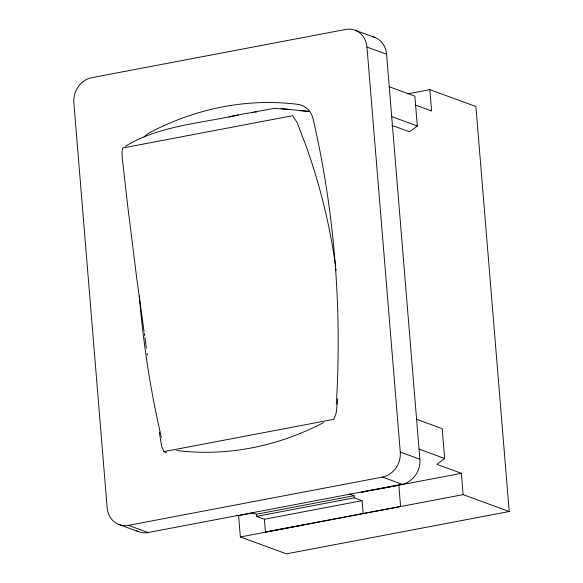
<?xml version="1.0" encoding="UTF-8"?>
<svg xmlns="http://www.w3.org/2000/svg" width="583" height="583" viewBox="0 0 583 583"><rect width="100%" height="100%" fill="white"/><g stroke="black" fill="none" stroke-linecap="round" stroke-linejoin="round"><path stroke-width="0.87" d="M337.783 398.692L336.172 413.099L333.84 419.323L163.991 451.592L161.637 446.265L159.246 432.178M389.269 86.765L414.863 96.144L417.319 125.986L409.528 131.824L391.834 125.345M416.605 419.286L442.205 428.665L444.654 458.508L436.864 464.352L461.379 473.33L463.128 494.639L509.207 511.517L475.91 106.521L429.831 89.644L407.502 93.892M125.345 146.267C159.312 125.666 200.239 123.421 238.148 114.975M386.573 54.234L366.969 47.055A21.935 19.29 -69.9 0 0 345.675 29.449L91.64 77.721A21.935 19.29 -69.9 0 0 73.852 102.754L107.148 507.749A21.935 19.29 -69.9 0 0 128.442 525.349L382.477 477.076L402.081 484.262A21.935 19.29 -69.9 0 0 419.869 459.229L386.573 54.234A21.935 19.29 -69.9 0 0 372.894 36.838M136.524 530.807A21.935 19.29 -69.9 0 0 148.053 532.534L402.081 484.262M236.924 515.037L238.607 515.656L253.794 512.77M362.429 492.132L366.867 491.287M371.313 490.441L373.091 490.106M374.862 489.764L391.74 486.557M393.518 486.222L461.379 473.33M256.36 514.25L354.063 495.681L354.238 497.816L362.087 500.688L363.136 513.477L265.433 532.046L264.376 519.256L256.535 516.378L256.36 514.25L252.439 512.814M256.535 516.378L354.238 497.816M264.376 519.256L362.087 500.688M238.607 515.656L240.364 536.972L463.128 494.639M509.207 511.517L286.442 553.85L240.364 536.972M252.111 112.337L274.229 108.416L289.853 109.487M361.38 492.161L398.845 485.209L400.601 506.525L363.136 513.477M265.433 532.046L302.898 525.094M281.137 108.62L309.5 111.484M355.681 30.454L375.284 37.633M415.526 105.078L431.588 110.959L429.831 89.644M391.718 116.607L417.319 125.986M419.06 449.129L444.654 458.508M366.969 47.055L400.266 452.051L419.869 459.229M349.363 493.961L354.063 495.681M128.442 525.349L148.053 532.534M118.436 524.35L138.047 531.536M163.991 451.592L166.293 452.86M144.067 331.479L136.852 279.155L127.757 206.302L122.182 157.257L122.073 151.493L122.736 147.98L292.586 115.704L297.038 122.343L306.556 147.31C320.147 185.795 329.942 225.614 335.582 266.045M147.142 353.385L147.419 355.127M144.329 333.236L144.686 335.866M144.927 337.623L146.362 348.138M335.881 268.712L336.078 270.49M139.322 295.975A950.851 836.197 -69.9 0 0 160.908 435.414A21.935 19.29 -69.9 0 0 161.425 437.403M323.594 422.588A294.43 258.925 -69.9 0 1 176.693 450.499M336.274 404.179A21.935 19.29 -69.9 0 0 336.442 402.059A950.851 836.197 -69.9 0 0 313.209 119.391A21.935 19.29 -69.9 0 0 297.425 104.306A294.43 258.925 -69.9 0 0 150.523 132.217A21.935 19.29 -69.9 0 0 143.986 137.194M400.266 452.051A21.935 19.29 -69.9 0 1 382.477 477.076M254.8 112.191A288.585 260.776 67.8 0 1 256.6 111.965M299.582 110.646A288.585 260.776 67.8 0 1 309.821 111.44M229.032 116.95A343.584 310.477 67.8 0 1 253.007 112.432"/></g></svg>
